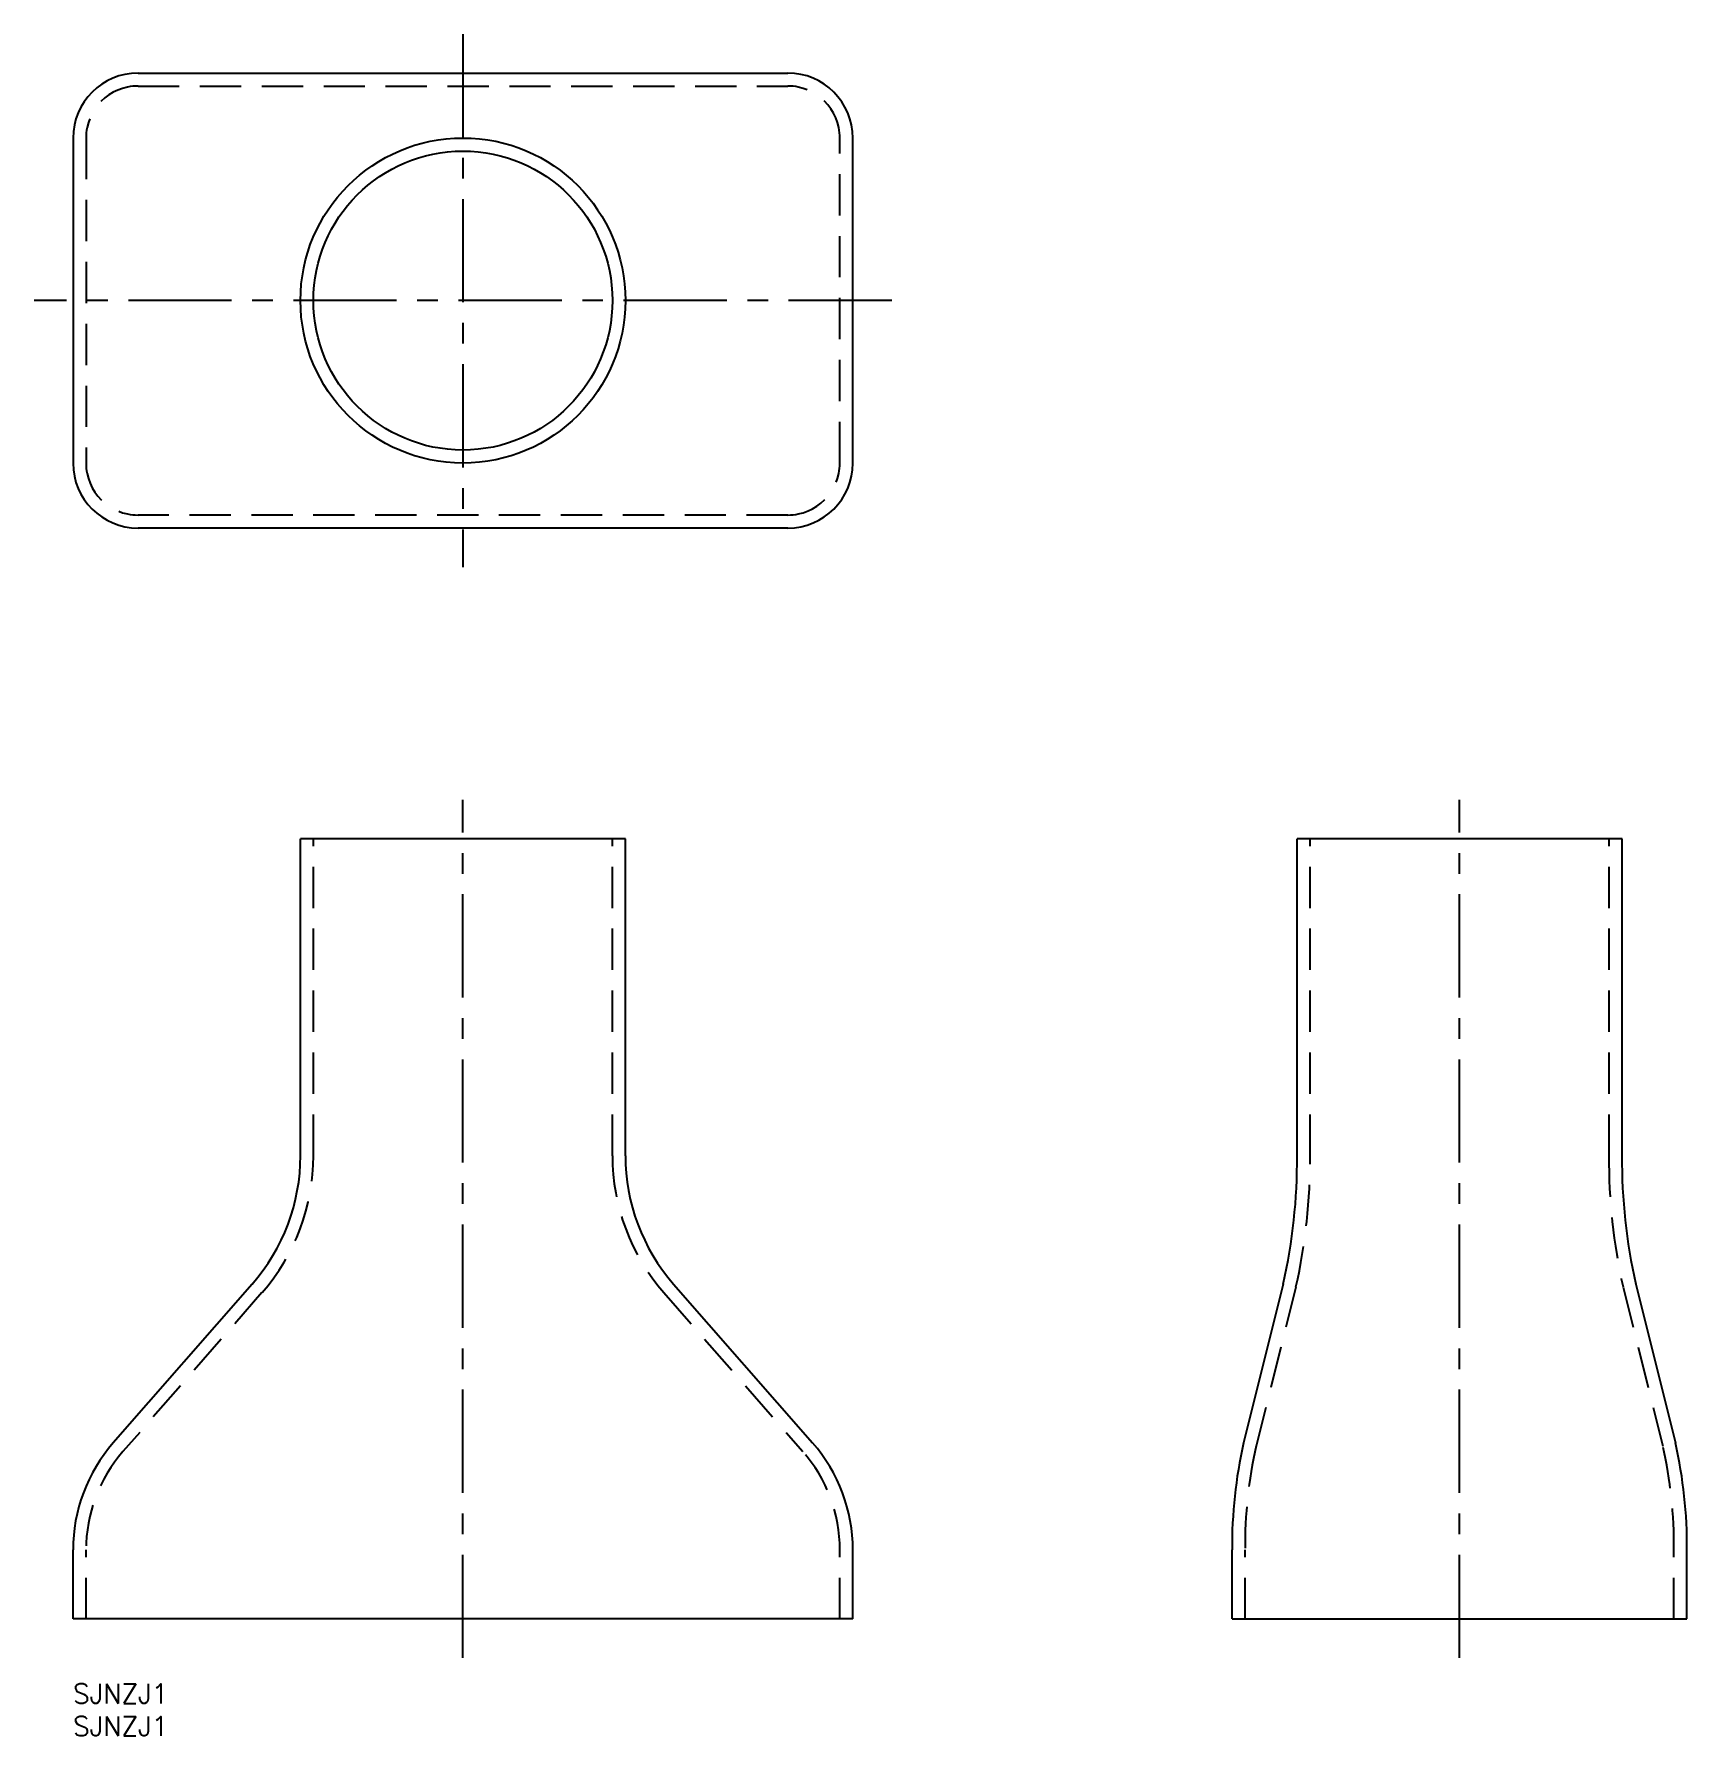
# Model space of a CAD drawing. Extents: x -6 to 248, y -8 to 254.
import ezdxf

# ---------------------------------------------------------------- set-up
doc = ezdxf.new("R2010")
doc.units = 0
doc.header["$LTSCALE"] = 0.5
doc.linetypes.add('CENTER', pattern=[50.8, 31.75, -6.35, 6.35, -6.35])
doc.linetypes.add('DASHED', pattern=[19.05, 12.7, -6.35])
for name, color, linetype in [('MSM_CENTER', 1, 'CENTER'), ('MSM_CONTINUOUS', 7, 'CONTINUOUS'), ('MSM_DASHED', 4, 'DASHED'), ('MSM_PART_NUMBER', 7, 'CONTINUOUS')]:
    doc.layers.add(name, color=color, linetype=linetype)
doc.styles.get("Standard").update_dxf_attribs({"font": 'txt.shx', "height": 7, "bigfont": 'bigfont.shx'})

# ---------------------------------------------------------------- blocks, each defined once
blk = doc.blocks.new('*U12')
at = {"layer": 'MSM_PART_NUMBER'}
blk.add_text('SJNZJ1', height=3, dxfattribs=at).set_placement((0, -3))
blk = doc.blocks.new('*U13')
at = {"layer": 'MSM_PART_NUMBER'}
blk.add_text('SJNZJ1', height=3, dxfattribs=at).set_placement((0, -8))

msp = doc.modelspace()

# ---------------------------------------------------------------- linework, layer by layer
at = {"layer": 'MSM_CENTER'}
for p, q in [((60, 253.82), (60, 171.82)), ((126, 212.82), (-6, 212.82)), ((60, 4), (60, 136)), ((213.36, 4), (213.36, 136))]:
    msp.add_line(p, q, dxfattribs=at)
at = {"layer": 'MSM_CONTINUOUS'}
for p, q in [((10, 247.82), (110, 247.82)), ((0, 237.82), (0, 187.82)), ((120, 187.82), (120, 237.82)), ((110, 177.82), (10, 177.82)), ((85, 130), (35, 130)), ((35, 81.27), (35, 130)), ((85, 81.27), (85, 130)), ((238.36, 130), (188.36, 130)), ((188.36, 81.27), (188.36, 130)), ((238.36, 81.27), (238.36, 130)), ((27.58, 61.52), (6.19, 37.07)), ((92.42, 61.52), (113.81, 37.07)), ((186.24, 61.52), (180.12, 37.07)), ((240.48, 61.52), (246.59, 37.07)), ((0, 10), (0, 20.61)), ((120, 10), (120, 20.61)), ((178.36, 10), (178.36, 20.61)), ((248.36, 10), (248.36, 20.61)), ((120, 10), (0, 10)), ((178.36, 10), (248.36, 10))]:
    msp.add_line(p, q, dxfattribs=at)
for radius in [25, 23]:
    msp.add_circle((60, 212.82), radius, dxfattribs=at)
for centre, radius, start, end in [((10, 237.82), 10, 90, 180), ((110, 237.82), 10, 0, 90), ((10, 187.82), 10, 180, 270), ((110, 187.82), 10, 270, 0), ((5, 81.27), 30, 318.8141, 0), ((115, 81.27), 30, 180, 221.1859), ((101.36, 80.62), 87, 347.3158, 0.4294), ((325.35, 80.62), 87, 179.5706, 192.6842), ((25, 20.61), 25, 138.8141, 180), ((95, 20.61), 25, 0, 41.1859), ((251.35, 21.1), 73, 167.3609, 180.3843), ((175.36, 21.1), 73, 359.6157, 12.6391)]:
    msp.add_arc(centre, radius, start, end, dxfattribs=at)
at = {"layer": 'MSM_DASHED'}
for p, q in [((10, 245.82), (110, 245.82)), ((2, 237.82), (2, 187.82)), ((118, 187.82), (118, 237.82)), ((110, 179.82), (10, 179.82)), ((37, 81.27), (37, 130)), ((83, 81.27), (83, 130)), ((190.36, 81.27), (190.36, 130)), ((236.36, 81.27), (236.36, 130)), ((188.18, 61.03), (182.06, 36.58)), ((238.54, 61.03), (244.65, 36.58)), ((29.08, 60.2), (7.69, 35.75)), ((90.92, 60.2), (112.31, 35.75)), ((2, 10), (2, 20.61)), ((118, 10), (118, 20.61)), ((180.36, 10), (180.36, 20.61)), ((246.36, 10), (246.36, 20.61))]:
    msp.add_line(p, q, dxfattribs=at)
for centre, radius, start, end in [((10, 237.82), 8, 90, 180), ((110, 237.82), 8, 0, 90), ((10, 187.82), 8, 180, 270), ((110, 187.82), 8, 270, 0), ((5, 81.27), 32, 318.8141, 0), ((115, 81.27), 32, 180, 221.1859), ((101.36, 80.62), 89, 347.3158, 0.4294), ((325.35, 80.62), 89, 179.5706, 192.6842), ((25, 20.61), 23, 138.8141, 180), ((95, 20.61), 23, 0, 41.1859), ((251.35, 21.1), 71, 167.3609, 180.3843), ((175.36, 21.1), 71, 359.6157, 12.6391)]:
    msp.add_arc(centre, radius, start, end, dxfattribs=at)

# ---------------------------------------------------------------- block references
at = {"layer": 'MSM_CONTINUOUS'}
for name in ['*U12', '*U13']:
    msp.add_blockref(name, (0, 0), dxfattribs=at)

doc.saveas('drawing.dxf')
